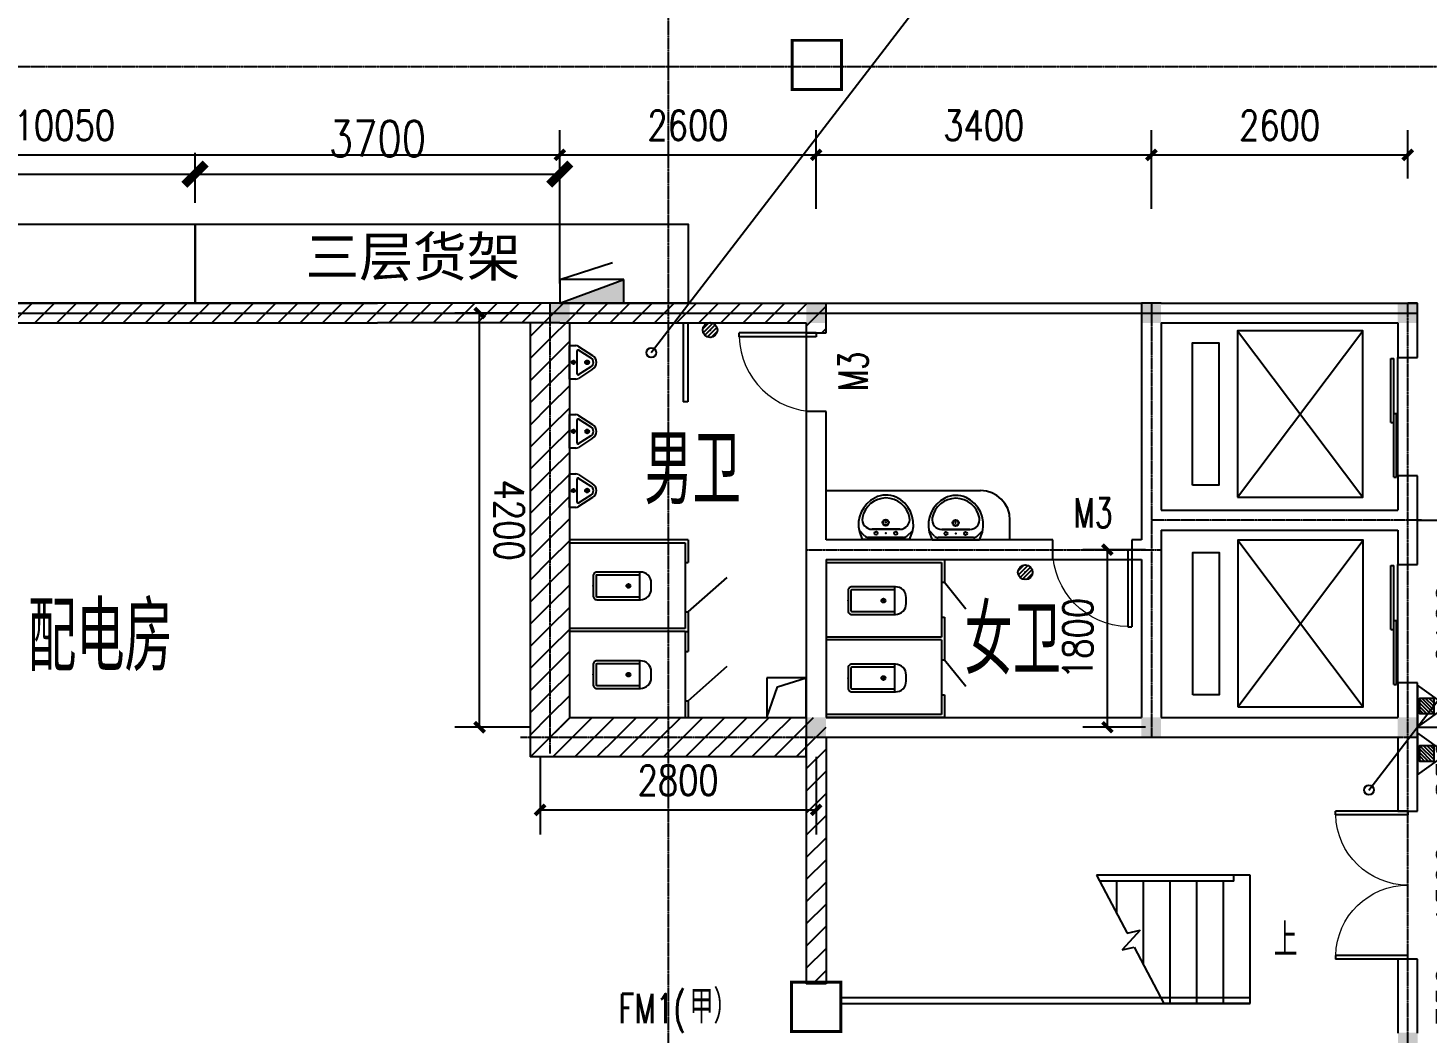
# Model space of a CAD drawing. Header units: millimetres. Extents: x 36114 to 137034, y 22418 to 93776.
# Drawn here: x 68967 to 83157, y 43136 to 53326 of the extents above; entities that cross this region are included whole.
import ezdxf

# ---------------------------------------------------------------- set-up
doc = ezdxf.new("R2010")
doc.units = ezdxf.units.MM
doc.linetypes.add('DOTE', pattern=[2.42, 2, -0.2, 0.02, -0.2])
doc.layers.get('0').update_dxf_attribs({"color": 254})
doc.layers.get('Defpoints').update_dxf_attribs({"color": 254})
for name, color, linetype in [('00_LAYOUT', 122, 'Continuous'), ('\\M+5BDA8-\\M+5B3DF\\M+5B4E7', 254, 'Continuous'), ('\\M+5BDA8-\\M+5BCFD\\M+5CDB7', 254, 'Continuous'), ('\\M+5BDA8-\\M+5BDE0\\M+5BEDF', 254, 'Continuous'), ('\\M+5BDA8-\\M+5C2A5\\M+5CCDD', 254, 'Continuous'), ('\\M+5BDA8-\\M+5C3C5', 254, 'Continuous'), ('\\M+5BDA8-\\M+5C3C5\\M+5B4B0\\M+5B1E0\\M+5BAC5', 254, 'Continuous'), ('\\M+5BDA8-\\M+5C7BD-\\M+5D7A9', 254, 'Continuous'), ('\\M+5BDA8-\\M+5D6E1', 254, 'DOTE'), ('\\M+5C1A2\\M+5C3E6\\M+5CFDF\\M+5CCF51', 254, 'Continuous'), ('\\M+5C1A2\\M+5C3E6\\M+5CFF4\\M+5CCF53', 254, 'Continuous'), ('EQUIP_\\M+5CFFB\\M+5BBF0\\M+5CBA8', 254, 'Continuous'), ('MHQ', 254, 'Continuous'), ('PUB_TEXT', 254, 'Continuous'), ('STAIR', 254, 'Continuous'), ('WALL', 254, 'Continuous')]:
    doc.layers.add(name, color=color, linetype=linetype)
doc.styles.add('_HZTXT', font='txt.shx', dxfattribs={"width": 0.8, "bigfont": 'hztxt.shx'})
doc.styles.add('A-STANDARD', font='SIMPLEX', dxfattribs={"bigfont": 'GBCBIG'})
doc.styles.add('A-WIN-LABEL', font='SIMPLEX', dxfattribs={"bigfont": 'GBCBIG'})
doc.styles.add('DIM_FONT', font='SIMPLEX.shx', dxfattribs={"width": 0.8})
doc.styles.add('ROMANS', font='ROMANS.shx', dxfattribs={"width": 0.8, "bigfont": 'hhztxt.shx'})
doc.styles.get("Standard").update_dxf_attribs({"font": 'arial.ttf'})
doc.dimstyles.new('dim1-150', dxfattribs={"dimscale": 180, "dimtxt": 2, "dimasz": 1.2, "dimexe": 1.2, "dimexo": 1.2, "dimgap": 1, "dimtad": 1, "dimdec": 0, "dimdsep": 46, "dimtxsty": 'ROMANS', "dimblk": 'ARCHTICK', "dimcen": 0, "dimadec": 0, "dimazin": 0, "dimtfac": 0.71, "dimtdec": 0, "dimtix": 1, "dimtmove": 0, "dimatfit": 3, "dimldrblk": 'ARCHTICK', "dimfxl": 0, "dimtolj": 1, "dimtzin": 0, "dimarcsym": 0})
doc.dimstyles.new('DIMN', dxfattribs={"dimtxt": 300, "dimasz": 100, "dimexe": 250, "dimexo": 300, "dimgap": 150, "dimtad": 1, "dimdec": 0, "dimzin": 0, "dimdsep": 46, "dimtxsty": 'DIM_FONT', "dimblk": 'ARCHTICK', "dimcen": 0.09, "dimclrt": 7, "dimazin": 2, "dimtfac": 1, "dimtdec": 0, "dimtix": 1, "dimtmove": 2, "dimatfit": 3, "dimldrblk": 'ARCHTICK', "dimfxl": 0, "dimtolj": 1, "dimtzin": 0, "dimarcsym": 0})
pattern_1 = [(45, (-547094.93, -200746.81), (-112.2532, 112.2532), [])]

# ---------------------------------------------------------------- blocks, each defined once
blk = doc.blocks.new('A$C0A5937B2')
at = {"layer": 'MHQ'}
h = blk.add_hatch(dxfattribs=at)
h.set_pattern_fill('ANSI31', color=256, scale=10, style=0)
h.set_pattern_definition([(45, (9411.13, -1370.382), (-22.45064, 22.45064), [])])
h.paths.add_polyline_path([(363, 204), (162, 204), (162, 27), (363, 27)])
for points in [[(266, 371), (0, 0), (533, 0)], [(162, 204), (363, 204), (363, 27), (162, 27)]]:
    blk.add_lwpolyline(points, close=True, dxfattribs=at)
blk = doc.blocks.new('A$C152640FC')
at = {"layer": 'MHQ', "rotation": 270}
for p in [(0, 1135), (0, 533)]:
    blk.add_blockref('A$C0A5937B2', p, dxfattribs=at)
blk = doc.blocks.new('A$C56224EAA')
at = {"layer": 'MHQ', "xscale": 0.8, "yscale": 0.8, "zscale": 0.8, "rotation": 90}
blk.add_blockref('A$C152640FC', (908, 0), dxfattribs=at)
blk = doc.blocks.new('$TWTSYS$00000508')
for p, q in [((-0.5, 0.5), (0.324, 1.224)), ((-0.5, 0.5), (-0.5, -0.5)), ((-0.5, -0.5), (0.5, 0.5)), ((0.5, 0.5), (-0.5, 0.5)), ((0.5, -0.5), (0.5, 0.5)), ((-0.5, -0.5), (0.5, -0.5))]:
    blk.add_line(p, q)
blk.add_solid([(0.5, -0.5), (0.5, 0.5), (-0.5, -0.5)])
blk = doc.blocks.new('_ArchTick')
at = {"color": 0, "linetype": 'ByBlock', "const_width": 0.4}
blk.add_lwpolyline([(-0.5, -0.5), (0.5, 0.5)], dxfattribs=at)
blk = doc.blocks.new('*D219')
at = {"layer": '\\M+5BDA8-\\M+5B3DF\\M+5B4E7', "color": 0, "lineweight": -2, "transparency": 16777216}
for p, q in [((74061, 50436), (73297, 50436)), ((73547, 46236), (73547, 50436)), ((74061, 46236), (73297, 46236))]:
    blk.add_line(p, q, dxfattribs=at)
at = {"layer": 'Defpoints', "color": 0, "transparency": 16777216}
for p in [(73547, 50436), (74361, 50436), (74361, 46236)]:
    blk.add_point(p, dxfattribs=at)
at = {"layer": '\\M+5BDA8-\\M+5B3DF\\M+5B4E7', "color": 0, "lineweight": -2, "transparency": 16777216, "xscale": 100, "yscale": 100, "zscale": 100}
for p, rotation in [((73547, 50436), 90.00007879967757), ((73547, 46236), 270.0000787996776)]:
    blk.add_blockref('_ArchTick', p, dxfattribs=dict(at, rotation=rotation))
at = {"layer": '\\M+5BDA8-\\M+5B3DF\\M+5B4E7', "color": 7, "transparency": 16777216, "insert": (73847, 48336), "char_height": 300, "attachment_point": 5, "rotation": 270.0001, "style": 'DIM_FONT'}
blk.add_mtext('\\A1;4200', dxfattribs=at)
blk = doc.blocks.new('*D220')
at = {"layer": '\\M+5BDA8-\\M+5B3DF\\M+5B4E7', "color": 0, "lineweight": -2, "transparency": 16777216}
for p, q in [((83322, 43886), (83960, 43886)), ((83710, 43886), (83710, 43986)), ((83710, 43136), (83710, 43886)), ((83322, 43136), (83960, 43136)), ((83710, 43136), (83710, 43036))]:
    blk.add_line(p, q, dxfattribs=at)
at = {"layer": 'Defpoints', "color": 0, "transparency": 16777216}
for p in [(83022, 43886), (83710, 43886), (83022, 43136)]:
    blk.add_point(p, dxfattribs=at)
at = {"layer": '\\M+5BDA8-\\M+5B3DF\\M+5B4E7', "color": 0, "lineweight": -2, "transparency": 16777216, "xscale": 100, "yscale": 100, "zscale": 100}
for p, rotation in [((83710, 43886), 270), ((83710, 43136), 90)]:
    blk.add_blockref('_ArchTick', p, dxfattribs=dict(at, rotation=rotation))
at = {"layer": '\\M+5BDA8-\\M+5B3DF\\M+5B4E7', "color": 7, "transparency": 16777216, "insert": (83410, 43511), "char_height": 300, "attachment_point": 5, "rotation": 90, "style": 'DIM_FONT'}
blk.add_mtext('\\A1;750', dxfattribs=at)
blk = doc.blocks.new('*D221')
at = {"layer": '\\M+5BDA8-\\M+5B3DF\\M+5B4E7', "color": 0, "lineweight": -2, "transparency": 16777216}
for p, q in [((83322, 45386), (83960, 45386)), ((83710, 43886), (83710, 45386)), ((83322, 43886), (83960, 43886))]:
    blk.add_line(p, q, dxfattribs=at)
at = {"layer": 'Defpoints', "color": 0, "transparency": 16777216}
for p in [(83022, 45386), (83710, 45386), (83022, 43886)]:
    blk.add_point(p, dxfattribs=at)
at = {"layer": '\\M+5BDA8-\\M+5B3DF\\M+5B4E7', "color": 0, "lineweight": -2, "transparency": 16777216, "xscale": 100, "yscale": 100, "zscale": 100}
for p, rotation in [((83710, 45386), 90), ((83710, 43886), 270)]:
    blk.add_blockref('_ArchTick', p, dxfattribs=dict(at, rotation=rotation))
at = {"layer": '\\M+5BDA8-\\M+5B3DF\\M+5B4E7', "color": 7, "transparency": 16777216, "insert": (83410, 44636), "char_height": 300, "attachment_point": 5, "rotation": 90, "style": 'DIM_FONT'}
blk.add_mtext('\\A1;1500', dxfattribs=at)
blk = doc.blocks.new('*D222')
at = {"layer": '\\M+5BDA8-\\M+5B3DF\\M+5B4E7', "color": 0, "lineweight": -2, "transparency": 16777216}
for p, q in [((83710, 46236), (83710, 46336)), ((83322, 46236), (83960, 46236)), ((83710, 45386), (83710, 46236)), ((83322, 45386), (83960, 45386)), ((83710, 45386), (83710, 45286))]:
    blk.add_line(p, q, dxfattribs=at)
at = {"layer": 'Defpoints', "color": 0, "transparency": 16777216}
for p in [(83022, 46236), (83710, 46236), (83022, 45386)]:
    blk.add_point(p, dxfattribs=at)
at = {"layer": '\\M+5BDA8-\\M+5B3DF\\M+5B4E7', "color": 0, "lineweight": -2, "transparency": 16777216, "xscale": 100, "yscale": 100, "zscale": 100}
for p, rotation in [((83710, 46236), 270), ((83710, 45386), 90)]:
    blk.add_blockref('_ArchTick', p, dxfattribs=dict(at, rotation=rotation))
at = {"layer": '\\M+5BDA8-\\M+5B3DF\\M+5B4E7', "color": 7, "transparency": 16777216, "insert": (83410, 45811), "char_height": 300, "attachment_point": 5, "rotation": 90, "style": 'DIM_FONT'}
blk.add_mtext('\\A1;850', dxfattribs=at)
blk = doc.blocks.new('*D339')
at = {"layer": '\\M+5BDA8-\\M+5B3DF\\M+5B4E7', "color": 0, "lineweight": -2, "transparency": 16777216}
for p, q in [((74161, 45936), (74161, 45148)), ((76961, 45936), (76961, 45148)), ((74161, 45398), (76961, 45398))]:
    blk.add_line(p, q, dxfattribs=at)
at = {"layer": 'Defpoints', "color": 0, "transparency": 16777216}
for p in [(74161, 46236), (76961, 46236), (76961, 45398)]:
    blk.add_point(p, dxfattribs=at)
at = {"layer": '\\M+5BDA8-\\M+5B3DF\\M+5B4E7', "color": 0, "lineweight": -2, "transparency": 16777216, "xscale": 100, "yscale": 100, "zscale": 100, "rotation": 180}
blk.add_blockref('_ArchTick', (74161, 45398), dxfattribs=at)
at = {"layer": '\\M+5BDA8-\\M+5B3DF\\M+5B4E7', "color": 0, "lineweight": -2, "transparency": 16777216, "xscale": 100, "yscale": 100, "zscale": 100}
blk.add_blockref('_ArchTick', (76961, 45398), dxfattribs=at)
at = {"layer": '\\M+5BDA8-\\M+5B3DF\\M+5B4E7', "color": 7, "transparency": 16777216, "insert": (75561, 45698), "char_height": 300, "attachment_point": 5, "style": 'DIM_FONT'}
blk.add_mtext('\\A1;2800', dxfattribs=at)
blk = doc.blocks.new('*D345')
at = {"layer": '\\M+5BDA8-\\M+5B3DF\\M+5B4E7', "color": 0, "lineweight": -2, "transparency": 16777216}
for p, q in [((83068, 48336), (83960, 48336)), ((83710, 46236), (83710, 48336)), ((83068, 46236), (83960, 46236))]:
    blk.add_line(p, q, dxfattribs=at)
at = {"layer": 'Defpoints', "color": 0, "transparency": 16777216}
for p in [(82768, 48336), (83710, 48336), (82768, 46236)]:
    blk.add_point(p, dxfattribs=at)
at = {"layer": '\\M+5BDA8-\\M+5B3DF\\M+5B4E7', "color": 0, "lineweight": -2, "transparency": 16777216, "xscale": 100, "yscale": 100, "zscale": 100}
for p, rotation in [((83710, 48336), 90), ((83710, 46236), 270)]:
    blk.add_blockref('_ArchTick', p, dxfattribs=dict(at, rotation=rotation))
at = {"layer": '\\M+5BDA8-\\M+5B3DF\\M+5B4E7', "color": 7, "transparency": 16777216, "insert": (83410, 47286), "char_height": 300, "attachment_point": 5, "rotation": 90, "style": 'DIM_FONT'}
blk.add_mtext('\\A1;2100', dxfattribs=at)
blk = doc.blocks.new('*D348')
at = {"layer": '\\M+5BDA8-\\M+5B3DF\\M+5B4E7', "color": 0, "lineweight": -2, "transparency": 16777216}
for p, q in [((64311, 50736), (64311, 52289)), ((74361, 50736), (74361, 52289)), ((64311, 52039), (74361, 52039))]:
    blk.add_line(p, q, dxfattribs=at)
at = {"layer": 'Defpoints', "color": 0, "transparency": 16777216}
for p in [(74361, 52039), (64311, 50436), (74361, 50436)]:
    blk.add_point(p, dxfattribs=at)
at = {"layer": '\\M+5BDA8-\\M+5B3DF\\M+5B4E7', "color": 0, "lineweight": -2, "transparency": 16777216, "xscale": 100, "yscale": 100, "zscale": 100, "rotation": 180}
blk.add_blockref('_ArchTick', (64311, 52039), dxfattribs=at)
at = {"layer": '\\M+5BDA8-\\M+5B3DF\\M+5B4E7', "color": 0, "lineweight": -2, "transparency": 16777216, "xscale": 100, "yscale": 100, "zscale": 100}
blk.add_blockref('_ArchTick', (74361, 52039), dxfattribs=at)
at = {"layer": '\\M+5BDA8-\\M+5B3DF\\M+5B4E7', "color": 7, "transparency": 16777216, "insert": (69336, 52339), "char_height": 300, "attachment_point": 5, "style": 'DIM_FONT'}
blk.add_mtext('\\A1;10050', dxfattribs=at)
blk = doc.blocks.new('*D349')
at = {"layer": '\\M+5BDA8-\\M+5B3DF\\M+5B4E7', "color": 0, "lineweight": -2, "transparency": 16777216}
for p, q in [((80301, 48036), (79665, 48036)), ((79915, 46236), (79915, 48036)), ((80301, 46236), (79665, 46236))]:
    blk.add_line(p, q, dxfattribs=at)
at = {"layer": 'Defpoints', "color": 0, "transparency": 16777216}
for p in [(79915, 48036), (80601, 48036), (80601, 46236)]:
    blk.add_point(p, dxfattribs=at)
at = {"layer": '\\M+5BDA8-\\M+5B3DF\\M+5B4E7', "color": 0, "lineweight": -2, "transparency": 16777216, "xscale": 100, "yscale": 100, "zscale": 100}
for p, rotation in [((79915, 48036), 90), ((79915, 46236), 270)]:
    blk.add_blockref('_ArchTick', p, dxfattribs=dict(at, rotation=rotation))
at = {"layer": '\\M+5BDA8-\\M+5B3DF\\M+5B4E7', "color": 7, "transparency": 16777216, "insert": (79615, 47136), "char_height": 300, "attachment_point": 5, "rotation": 90, "style": 'DIM_FONT'}
blk.add_mtext('\\A1;1800', dxfattribs=at)
blk = doc.blocks.new('*D350')
at = {"layer": '\\M+5BDA8-\\M+5B3DF\\M+5B4E7', "color": 0, "lineweight": -2, "transparency": 16777216}
for p, q in [((76961, 51491), (76961, 52289)), ((80361, 51491), (80361, 52289)), ((76961, 52039), (80361, 52039))]:
    blk.add_line(p, q, dxfattribs=at)
at = {"layer": 'Defpoints', "color": 0, "transparency": 16777216}
for p in [(80361, 52039), (76961, 51191), (80361, 51191)]:
    blk.add_point(p, dxfattribs=at)
at = {"layer": '\\M+5BDA8-\\M+5B3DF\\M+5B4E7', "color": 0, "lineweight": -2, "transparency": 16777216, "xscale": 100, "yscale": 100, "zscale": 100, "rotation": 180}
blk.add_blockref('_ArchTick', (76961, 52039), dxfattribs=at)
at = {"layer": '\\M+5BDA8-\\M+5B3DF\\M+5B4E7', "color": 0, "lineweight": -2, "transparency": 16777216, "xscale": 100, "yscale": 100, "zscale": 100}
blk.add_blockref('_ArchTick', (80361, 52039), dxfattribs=at)
at = {"layer": '\\M+5BDA8-\\M+5B3DF\\M+5B4E7', "color": 7, "transparency": 16777216, "insert": (78661, 52339), "char_height": 300, "attachment_point": 5, "style": 'DIM_FONT'}
blk.add_mtext('\\A1;3400', dxfattribs=at)
blk = doc.blocks.new('*D351')
at = {"layer": '\\M+5BDA8-\\M+5B3DF\\M+5B4E7', "color": 0, "lineweight": -2, "transparency": 16777216}
for p, q in [((74361, 51831), (74361, 52289)), ((76961, 51831), (76961, 52289)), ((74361, 52039), (76961, 52039))]:
    blk.add_line(p, q, dxfattribs=at)
at = {"layer": 'Defpoints', "color": 0, "transparency": 16777216}
for p in [(76961, 52039), (74361, 51531), (76961, 51531)]:
    blk.add_point(p, dxfattribs=at)
at = {"layer": '\\M+5BDA8-\\M+5B3DF\\M+5B4E7', "color": 0, "lineweight": -2, "transparency": 16777216, "xscale": 100, "yscale": 100, "zscale": 100}
for p, rotation in [((74361, 52039), 180.0005349248533), ((76961, 52039), 0.000534924853292489)]:
    blk.add_blockref('_ArchTick', p, dxfattribs=dict(at, rotation=rotation))
at = {"layer": '\\M+5BDA8-\\M+5B3DF\\M+5B4E7', "color": 7, "transparency": 16777216, "insert": (75661, 52339), "char_height": 300, "attachment_point": 5, "rotation": 0.0005, "style": 'DIM_FONT'}
blk.add_mtext('\\A1;2600', dxfattribs=at)
blk = doc.blocks.new('*D360')
at = {"layer": '\\M+5BDA8-\\M+5B3DF\\M+5B4E7', "color": 0, "lineweight": -2, "transparency": 16777216}
for p, q in [((80361, 51799), (80361, 52289)), ((82961, 51799), (82961, 52289)), ((80361, 52039), (82961, 52039))]:
    blk.add_line(p, q, dxfattribs=at)
at = {"layer": 'Defpoints', "color": 0, "transparency": 16777216}
for p in [(82961, 52039), (80361, 51499), (82961, 51499)]:
    blk.add_point(p, dxfattribs=at)
at = {"layer": '\\M+5BDA8-\\M+5B3DF\\M+5B4E7', "color": 0, "lineweight": -2, "transparency": 16777216, "xscale": 100, "yscale": 100, "zscale": 100, "rotation": 180}
blk.add_blockref('_ArchTick', (80361, 52039), dxfattribs=at)
at = {"layer": '\\M+5BDA8-\\M+5B3DF\\M+5B4E7', "color": 0, "lineweight": -2, "transparency": 16777216, "xscale": 100, "yscale": 100, "zscale": 100}
blk.add_blockref('_ArchTick', (82961, 52039), dxfattribs=at)
at = {"layer": '\\M+5BDA8-\\M+5B3DF\\M+5B4E7', "color": 7, "transparency": 16777216, "insert": (81661, 52339), "char_height": 300, "attachment_point": 5, "style": 'DIM_FONT'}
blk.add_mtext('\\A1;2600', dxfattribs=at)
blk = doc.blocks.new('\\M+5B6FE\\M+5CEAC\\M+5C3C5\\M+5BFE2$\\M+5CFB5\\M+5CDB3\\M+5CDBC\\M+5BFE2$00000108')
for p, q in [((-0.5, 0), (-0.5, 0.4875)), ((-0.475, 0.4875), (-0.5, 0.4875)), ((-0.475, 0), (-0.475, 0.4875)), ((0.475, 0), (0.475, 0.4875)), ((0.475, 0.4875), (0.5, 0.4875)), ((0.5, 0), (0.5, 0.4875)), ((-0.5, 0), (-0.475, 0)), ((0.5, 0), (0.475, 0))]:
    blk.add_line(p, q)
at = {"lineweight": 13}
for centre, start, end in [((-0.4875, 0), 0, 88.53072), ((0.4875, 0), 91.46928, 180)]:
    blk.add_arc(centre, 0.4875, start, end, dxfattribs=at)
blk = doc.blocks.new('\\M+5B6FE\\M+5CEAC\\M+5C3C5\\M+5BFE2$\\M+5CFB5\\M+5CDB3\\M+5CDBC\\M+5BFE2$00000140')
at = {"color": 0, "linetype": 'Continuous'}
for p, q in [((0.049, 0.85, -468.75), (-0.491, 0.85, -468.75)), ((-0.491, 0.85, -468.75), (-0.491, 0.71, -468.75)), ((0.049, 0.85, -468.75), (0.049, 0.71, -468.75)), ((0.049, 0.71, -468.75), (-0.491, 0.71, -468.75)), ((-0.027, 0.71, -468.75), (-0.027, 0.57, -468.75)), ((0.513, 0.71, -468.75), (-0.027, 0.71, -468.75)), ((0.513, 0.71, -468.75), (0.513, 0.57, -468.75)), ((0.5, 0.5, -468.75), (-0.5, 0.5, -468.75)), ((0.513, 0.57, -468.75), (-0.027, 0.57, -468.75))]:
    blk.add_line(p, q, dxfattribs=at)
blk = doc.blocks.new('\\M+5B6FE\\M+5CEAC\\M+5C3C5\\M+5BFE2$\\M+5CFB5\\M+5CDB3\\M+5CDBC\\M+5BFE2$00000107')
at = {"color": 0}
for p, q in [((0.45, 0.975), (0.5, 0.975)), ((0.45, 0), (0.45, 0.975)), ((0.5, 0), (0.5, 0.975)), ((0.5, 0), (0.45, 0))]:
    blk.add_line(p, q, dxfattribs=at)
at = {"color": 0, "lineweight": 13}
blk.add_arc((0.475, 0), 0.975, 91.4693, 180, dxfattribs=at)
blk = doc.blocks.new('\\M+5BDE0\\M+5BEDF\\M+5BFE2$\\M+5CFB5\\M+5CDB3\\M+5CDBC\\M+5BFE2$00000035')
at = {"color": 0}
for p, q in [((-110, -40, 0), (-110, -470, 0)), ((100, -30, 0), (-100, -30, 0)), ((110, -470, 0), (110, -40, 0))]:
    blk.add_line(p, q, dxfattribs=at)
at = {"color": 0, "elevation": 0}
blk.add_lwpolyline([(100, 0), (-100, 0, 0.414214), (-140, -40), (-140, -480, 0.414214), (-30, -590), (30, -590, 0.414214), (140, -480), (140, -40, 0.414214)], format="xyb", close=True, dxfattribs=at)
blk.add_lwpolyline([(140, -470), (-140, -470)], dxfattribs=at)
at = {"color": 0}
blk.add_circle((0, -359, 0), 20, dxfattribs=at)
for centre, start, end in [((-100, -40, 0), 90, 180), ((100, -40, 0), 0, 90)]:
    blk.add_arc(centre, 10, start, end, dxfattribs=at)
for p in [(0, 0), (0, -359, 0)]:
    blk.add_point(p, dxfattribs=at)
blk = doc.blocks.new('\\M+5BDE0\\M+5BEDF\\M+5BFE2$\\M+5CFB5\\M+5CDB3\\M+5CDBC\\M+5BFE2$00000054')
at = {"color": 0}
for p, q in [((-124, -91, 0), (-43, -216, 0)), ((-116, -76, 0), (116, -76, 0)), ((43, -216, 0), (124, -91, 0))]:
    blk.add_line(p, q, dxfattribs=at)
at = {"color": 0, "elevation": 0}
blk.add_lwpolyline([(69, -231, -0.57735), (-69, -231), (-162, -88, -0.145378), (-170, -61), (-170, 0), (170, 0), (170, -61, -0.145378), (162, -88)], format="xyb", close=True, dxfattribs=at)
at = {"color": 0}
for centre, radius in [((0, -38, 0), 17.7), ((0, -177, 0), 20)]:
    blk.add_circle(centre, radius, dxfattribs=at)
for centre, radius, start, end in [((-116, -86, 0), 10, 90, 213.0863), ((116, -86, 0), 10, 326.9137, 90), ((0, -191, 0), 50, 210, 330)]:
    blk.add_arc(centre, radius, start, end, dxfattribs=at)
for p in [(0, -38, 0), (0, -177, 0)]:
    blk.add_point(p, dxfattribs=at)
blk = doc.blocks.new('\\M+5BDE0\\M+5BEDF\\M+5BFE2$\\M+5CFB5\\M+5CDB3\\M+5CDBC\\M+5BFE2$00000006')
for p, q in [((-74, 11), (-11, 74)), ((-70, -27), (27, 70)), ((-53, -53), (53, 53)), ((-27, -70), (70, 27)), ((11, -74), (74, -11))]:
    blk.add_line(p, q)
blk.add_circle((0, 0), 75)
blk.add_point((0, 0))
blk = doc.blocks.new('\\M+5BDE0\\M+5BEDF\\M+5BFE2$\\M+5CFB5\\M+5CDB3\\M+5CDBC\\M+5BFE2$00000013')
at = {"color": 0}
for p, q in [((-238, 0), (238, 0)), ((-214, -36), (-272, -91)), ((-180, -23), (180, -23)), ((-142, -105), (140, -105)), ((140, -105), (-142, -105)), ((216, -37), (268, -91))]:
    blk.add_line(p, q, dxfattribs=at)
blk.add_lwpolyline([(-104, -430, 0.224698), (110, -425, 0.348046), (269, -79), (239, 0), (-241, 0), (-271, -79, 0.356844)], format="xyb", close=True, dxfattribs=at)
for centre, radius in [((-100, -65), 16.3), ((1, -172), 31.6), ((100, -65), 16.3)]:
    blk.add_circle(centre, radius, dxfattribs=at)
at = {"color": 0, "lineweight": 13}
blk.add_circle((1, -172), 23, dxfattribs=at)
at = {"color": 0}
for centre, radius, start, end in [((-142, -205), 100, 90, 190.5602), ((-180, -73), 50, 90, 133.181), ((140, -205), 100, 349.4398, 90), ((180, -73), 50, 44.5607, 90), ((-1, -179), 243, 190.5602, 349.4398)]:
    blk.add_arc(centre, radius, start, end, dxfattribs=at)
for p in [(0, -65), (1, -172)]:
    blk.add_point(p, dxfattribs=at)
blk = doc.blocks.new('*D383')
at = {"layer": '00_LAYOUT', "color": 0, "lineweight": -2, "transparency": 16777216}
for p, q in [((65661, 51552), (65661, 52060)), ((70661, 51552), (70661, 52060)), ((65661, 51844), (70661, 51844))]:
    blk.add_line(p, q, dxfattribs=at)
at = {"layer": 'Defpoints', "color": 0, "transparency": 16777216}
for p in [(70661, 51844), (65661, 51336), (70661, 51336)]:
    blk.add_point(p, dxfattribs=at)
at = {"layer": '00_LAYOUT', "color": 0, "lineweight": -2, "transparency": 16777216, "xscale": 216, "yscale": 216, "zscale": 216, "rotation": 180}
blk.add_blockref('_ArchTick', (65661, 51844), dxfattribs=at)
at = {"layer": '00_LAYOUT', "color": 0, "lineweight": -2, "transparency": 16777216, "xscale": 216, "yscale": 216, "zscale": 216}
blk.add_blockref('_ArchTick', (70661, 51844), dxfattribs=at)
at = {"layer": '00_LAYOUT', "color": 0, "transparency": 16777216, "insert": (68161, 52204), "char_height": 360, "attachment_point": 5, "style": 'ROMANS'}
blk.add_mtext('\\A1;5000', dxfattribs=at)
blk = doc.blocks.new('*D384')
at = {"layer": '00_LAYOUT', "color": 0, "lineweight": -2, "transparency": 16777216}
for p, q in [((70661, 51552), (70661, 52060)), ((74361, 51552), (74361, 52060)), ((70661, 51844), (74361, 51844))]:
    blk.add_line(p, q, dxfattribs=at)
at = {"layer": 'Defpoints', "color": 0, "transparency": 16777216}
for p in [(74361, 51844), (70661, 51336), (74361, 51336)]:
    blk.add_point(p, dxfattribs=at)
at = {"layer": '00_LAYOUT', "color": 0, "lineweight": -2, "transparency": 16777216, "xscale": 216, "yscale": 216, "zscale": 216, "rotation": 180}
blk.add_blockref('_ArchTick', (70661, 51844), dxfattribs=at)
at = {"layer": '00_LAYOUT', "color": 0, "lineweight": -2, "transparency": 16777216, "xscale": 216, "yscale": 216, "zscale": 216}
blk.add_blockref('_ArchTick', (74361, 51844), dxfattribs=at)
at = {"layer": '00_LAYOUT', "color": 0, "transparency": 16777216, "insert": (72511, 52204), "char_height": 360, "attachment_point": 5, "style": 'ROMANS'}
blk.add_mtext('\\A1;3700', dxfattribs=at)

msp = doc.modelspace()

# ---------------------------------------------------------------- hatches: boundary and pattern name
at = {"layer": '\\M+5C1A2\\M+5C3E6\\M+5CFF4\\M+5CCF53'}
h = msp.add_hatch(dxfattribs=at)
h.set_pattern_fill('ANSI31', color=256, scale=100, style=0)
h.set_pattern_definition(pattern_1)
h.paths.add_polyline_path([(59311.2, 50885.7), (59111.2, 50885.7), (59111.2, 49756.6), (59311.2, 49756.6), (59311.2, 50335.7), (61711.2, 50335.7), (61711.2, 48735.7), (61611.2, 48735.7), (61611.2, 48535.7), (61911.2, 48535.7), (61911.2, 50335.7), (64211.2, 50335.7), (64211.2, 43135.7), (64411.2, 43135.7), (64411.2, 50335.7), (74261.1, 50335.7), (74261.1, 46135.7), (74461.1, 46135.7), (74461.1, 50335.7), (74461.1, 50535.7), (59311.2, 50535.7)])
for points in [[(74259.6, 50335.6), (74459.6, 50335.6), (74459.6, 50535.6), (74259.6, 50535.6)], [(76859.7, 50335.6), (77059.7, 50335.6), (77059.7, 50535.6), (76859.7, 50535.6)], [(80259.7, 50335.6), (80459.7, 50335.6), (80459.7, 50535.6), (80259.7, 50535.6)], [(82859.6, 50335.6), (83059.6, 50335.6), (83059.6, 50535.6), (82859.6, 50535.6)], [(76859.8, 46135.6), (77059.8, 46135.6), (77059.8, 46335.6), (76859.8, 46335.6)], [(80259.7, 46135.6), (80459.7, 46135.6), (80459.7, 46335.6), (80259.7, 46335.6)], [(82859.6, 46135.6), (83059.6, 46135.6), (83059.6, 46335.6), (82859.6, 46335.6)], [(82862.1, 42938.6), (83062.1, 42938.6), (83062.1, 43138.6), (82862.1, 43138.6)]]:
    msp.add_hatch(color=256, dxfattribs=at).paths.add_polyline_path(points)
h = msp.add_hatch(dxfattribs=at)
h.set_pattern_fill('ANSI31', color=256, scale=100, style=0)
h.set_pattern_definition(pattern_1)
h.paths.add_polyline_path([(74461.1, 50335.7), (74461.1, 50335.7), (76861.2, 50335.7), (76861.2, 50235.7), (77061.2, 50235.7), (77061.2, 50535.7), (74461.1, 50535.7)])
h = msp.add_hatch(dxfattribs=at)
h.set_pattern_fill('ANSI31', color=256, scale=100, style=0)
h.set_pattern_definition(pattern_1)
h.paths.add_polyline_path([(74061.2, 50335.7), (74061.3, 46135.7), (74261.1, 46135.7), (74261.1, 50335.7)])
h = msp.add_hatch(dxfattribs=at)
h.set_pattern_fill('ANSI31', color=256, scale=100, style=0)
h.set_pattern_definition(pattern_1)
h.paths.add_polyline_path([(74461.1, 46335.7), (74361.1, 46232.4), (74261.1, 46135.7), (76861.2, 46135.7), (76861.2, 43651.4), (77061.2, 43651.4), (77061.2, 46335.7)])
h = msp.add_hatch(dxfattribs=at)
h.set_pattern_fill('ANSI31', color=256, scale=100, style=0)
h.set_pattern_definition(pattern_1)
h.paths.add_polyline_path([(74261.3, 46135.7), (74061.3, 45935.7), (76861.2, 45935.7), (76861.2, 46135.7)])

# ---------------------------------------------------------------- linework, layer by layer
at = {"layer": '00_LAYOUT'}
for points in [[(65661.2, 50535.7), (65661.2, 51335.7), (70661.2, 51335.7), (70661.2, 50535.7)], [(70661.2, 50535.7), (70661.2, 51335.7), (75661.2, 51335.7), (75661.2, 50535.7)]]:
    msp.add_lwpolyline(points, close=True, dxfattribs=at)
at = {"layer": '\\M+5BDA8-\\M+5B3DF\\M+5B4E7'}
for p, q in [((75289.2, 50034.3), (78377, 54054.2)), ((82567.4, 45599.6), (85655.2, 49619.5))]:
    msp.add_line(p, q, dxfattribs=at)
for centre in [(75289.2, 50034.3), (82567.4, 45599.6)]:
    msp.add_circle(centre, 50, dxfattribs=at)
at = {"layer": '\\M+5BDA8-\\M+5BCFD\\M+5CDB7'}
msp.add_lwpolyline([(81496.2, 44085.7, 0, 0, 0), (80581.2, 44085.7, 80, 0, 0), (80281.2, 44085.7, 0, 0, 0)], format="xyseb", dxfattribs=at)
at = {"layer": '\\M+5BDA8-\\M+5C2A5\\M+5CCDD'}
for p, q in [((81196.2, 44735.7), (79805.1, 44735.7)), ((79805.1, 44735.7), (80113.8, 44147.6)), ((81196.2, 44735.7), (79805.1, 44735.7)), ((81361.2, 44735.7), (81196.2, 44735.7)), ((81196.2, 44675.7), (81196.2, 44735.7)), ((81361.2, 43435.7), (81361.2, 44735.7)), ((81196.2, 44675.7), (79836.6, 44675.7)), ((80011.2, 44342.9), (80011.2, 44675.7)), ((80281.2, 43828.5), (80281.2, 44675.7)), ((80551.2, 43435.7), (80551.2, 44675.7)), ((80821.2, 43435.7), (80821.2, 44675.7)), ((81091.2, 43435.7), (81091.2, 44675.7)), ((80245.5, 44177.3), (80064.4, 43978.3)), ((80113.8, 44147.6), (80245.5, 44177.3)), ((80064.4, 43978.3), (80188, 44006.2)), ((80188, 44006.2), (80487.4, 43435.7)), ((81361.2, 43435.7), (80487.4, 43435.7))]:
    msp.add_line(p, q, dxfattribs=at)
at = {"layer": '\\M+5BDA8-\\M+5C3C5'}
for p, q in [((77210.6, 43495.7), (81361.2, 43495.7)), ((77210.6, 43435.7), (81361.2, 43435.7))]:
    msp.add_line(p, q, dxfattribs=at)
at = {"layer": '\\M+5BDA8-\\M+5C7BD-\\M+5D7A9'}
for p, q in [((64311.2, 50535.7), (72511.2, 50535.7)), ((74361.2, 50535.7), (72511.2, 50535.7)), ((74361.1, 50535.7), (77061.2, 50535.7)), ((77061.2, 50235.7), (77061.2, 50535.7)), ((80261.2, 50535.7), (80261.2, 50435.7)), ((80461.2, 50535.7), (80261.2, 50535.7)), ((80461.2, 50535.7), (83061.2, 50535.7)), ((80461.2, 50535.7), (80461.2, 50535.7)), ((83061.2, 49985.7), (83061.2, 50535.7)), ((80261.2, 50435.7), (80261.2, 48335.7)), ((64411.2, 50335.7), (72511.2, 50335.7)), ((74361.2, 50335.7), (72511.2, 50335.7)), ((74061.2, 50335.7), (74061.3, 45935.7)), ((74361.1, 50335.7), (76861.2, 50335.7)), ((74461.1, 46335.7), (74461.1, 50335.7)), ((76861.2, 50335.7), (76861.2, 50235.7)), ((76861.2, 50235.7), (77061.2, 50235.7)), ((80461.2, 50335.7), (82861.2, 50335.7)), ((80461.2, 50335.7), (80461.2, 48435.7)), ((82861.2, 50335.7), (82861.2, 49985.7)), ((82861.2, 49985.7), (83061.2, 49985.7)), ((77061.2, 49435.7), (76861.2, 49435.7)), ((76861.2, 49435.7), (76861.2, 48035.7)), ((77061.2, 48135.7), (77061.2, 49435.7)), ((83061.2, 48785.7), (82861.2, 48785.7)), ((82861.2, 48785.7), (82861.2, 48435.7)), ((83061.2, 48335.7), (83061.2, 48785.7)), ((80461.2, 48435.7), (82861.2, 48435.7)), ((80261.2, 48335.7), (80261.2, 48135.7)), ((83061.2, 47885.7), (83061.2, 48335.7)), ((79361.2, 48135.7), (77061.2, 48135.7)), ((79361.2, 47935.7), (79361.2, 48135.7)), ((80261.2, 48135.7), (80161.2, 48135.7)), ((80161.2, 48135.7), (80161.2, 47935.7)), ((80461.2, 48235.7), (82861.2, 48235.7)), ((80461.2, 48235.7), (80461.2, 48035.7)), ((82861.2, 48235.7), (82861.2, 47885.7)), ((76861.2, 48035.7), (76861.2, 47435.7)), ((80461.2, 48035.7), (80461.2, 46335.7)), ((77061.2, 47935.7), (79361.2, 47935.7)), ((77061.2, 47935.7), (77061.2, 47435.7)), ((80161.2, 47935.7), (80261.2, 47935.7)), ((80261.2, 47935.7), (80261.2, 46335.7)), ((82861.2, 47885.7), (83061.2, 47885.7)), ((76861.2, 47435.7), (76861.2, 46235.7)), ((77061.2, 47435.7), (77061.2, 46335.7)), ((83061.2, 46685.7), (82861.2, 46685.7)), ((82861.2, 46685.7), (82861.2, 46335.7)), ((83061.2, 46235.7), (83061.2, 46685.7)), ((74461.1, 46335.7), (76861.2, 46335.7)), ((77061.2, 46335.7), (80261.2, 46335.7)), ((80461.2, 46335.7), (82861.2, 46335.7)), ((76861.2, 46235.7), (76861.2, 43635.7)), ((76861.2, 45935.7), (76861.2, 46135.7)), ((77061.2, 46135.7), (77061.2, 43635.7)), ((77061.2, 46135.7), (80361.2, 46135.7)), ((80361.2, 46135.7), (82861.2, 46135.7)), ((82861.2, 46135.7), (82861.2, 45385.8)), ((83061.2, 45385.8), (83061.2, 46235.7)), ((76861.2, 45935.7), (74061.3, 45935.7)), ((82861.2, 45385.8), (83061.2, 45385.8)), ((83061.2, 43885.8), (82861.2, 43885.8)), ((82861.2, 43885.8), (82861.2, 43135.7)), ((83061.2, 43135.7), (83061.2, 43885.8)), ((77061.2, 43635.7), (76861.2, 43635.7))]:
    msp.add_line(p, q, dxfattribs=at)
at = {"layer": '\\M+5BDA8-\\M+5D6E1', "ltscale": 10}
for p, q in [((75461.2, 79290.2), (75461.2, 41418)), ((56994.7, 52935.7), (114923, 52935.7)), ((74261.2, 50535.7), (74261.2, 45970)), ((80361.2, 50535.7), (80361.2, 46135.7)), ((82961.2, 42935.7), (82961.2, 50535.7)), ((83101.8, 48335.7), (80361.2, 48335.7)), ((76861.2, 48035.7), (80461.2, 48035.7)), ((73962.7, 46135.7), (83061.2, 46135.7))]:
    msp.add_line(p, q, dxfattribs=at)
at = {"layer": '\\M+5BDA8-\\M+5D6E1'}
msp.add_line((59211.2, 50435.7), (83061.2, 50435.7), dxfattribs=at)
at = {"layer": '\\M+5C1A2\\M+5C3E6\\M+5CFDF\\M+5CCF51'}
for p, q in [((77061.2, 50535.7), (80261.2, 50535.7)), ((75610.9, 50335.7), (75610.9, 49535.7)), ((75660.9, 50335.7), (75660.9, 49835.7)), ((76861.2, 50235.7), (76861.2, 49435.7)), ((75660.9, 49835.7), (75660.9, 49535.7)), ((75660.9, 49535.7), (75610.9, 49535.7)), ((77061.2, 48635.7), (78626.9, 48635.7)), ((78926.9, 48135.3), (78926.9, 48335.7)), ((75661.2, 48135.4), (74461.1, 48135.4)), ((74461.1, 48105.7), (75631.2, 48105.4)), ((75631.2, 48105.4), (75631.2, 47235.6)), ((75661.2, 48135.4), (75661.2, 47905.4)), ((75631.2, 47905.4), (75661.2, 47905.4)), ((77061.2, 47935.7), (78261.2, 47935.7)), ((77061.2, 47905.7), (78231.2, 47905.7)), ((78231.2, 47905.7), (78231.2, 47150.7)), ((78261.2, 47935.7), (78261.2, 47705.7)), ((79361.2, 47935.7), (80161.2, 47935.7)), ((75661.2, 47405.4), (76057.3, 47754)), ((78231.2, 47705.7), (78261.2, 47705.7)), ((78261.2, 47705.7), (78477.7, 47438)), ((75631.2, 47405.4), (75661.2, 47405.4)), ((75661.2, 47405.4), (75661.2, 47005.5)), ((78231.2, 47350.7), (78261.2, 47350.7)), ((78261.2, 47350.7), (78261.2, 46920.7)), ((75631.2, 47235.6), (74461.1, 47235.6)), ((75631.2, 47205.5), (74461.1, 47205.5)), ((75631.2, 47205.5), (75631.2, 46335.7)), ((75631.2, 47205.5), (75661.2, 47205.5)), ((78231.2, 47150.7), (77061.2, 47150.7)), ((78231.2, 47120.7), (77061.2, 47120.7)), ((78231.2, 47120.7), (78231.2, 46365.7)), ((75631.2, 47005.5), (75661.2, 47005.5)), ((75661.2, 46505.5), (76057.3, 46854)), ((78231.2, 46920.7), (78261.2, 46920.7)), ((78261.2, 46920.7), (78477.7, 46653)), ((78231.2, 46565.7), (78261.2, 46565.7)), ((78261.2, 46565.7), (78261.2, 46335.7)), ((75631.2, 46505.5), (75661.2, 46505.5)), ((75661.2, 46505.5), (75661.2, 46335.7)), ((78231.2, 46365.7), (77061.2, 46365.7)), ((78261.2, 46335.7), (77061.2, 46335.7))]:
    msp.add_line(p, q, dxfattribs=at)
msp.add_arc((78626.9, 48335.7), 300, 0, 90, dxfattribs=at)
at = {"layer": '\\M+5C1A2\\M+5C3E6\\M+5CFF4\\M+5CCF53', "const_width": 30}
for points in [[(76718.8, 53200.6), (77218.8, 53200.6), (77218.8, 52700.6), (76718.8, 52700.6), (76718.8, 53200.6)], [(76710.6, 43651.4), (77210.6, 43651.4), (77210.6, 43151.4), (76710.6, 43151.4), (76710.6, 43651.4)]]:
    msp.add_lwpolyline(points, dxfattribs=at)
at = {"layer": 'PUB_TEXT'}
for points in [[(76461.2, 46735.7), (76461.2, 46335.7), (76861.2, 46335.7), (76861.2, 46735.7), (76461.2, 46735.7)], [(76461.2, 46335.7), (76567.6, 46646.4), (76861.2, 46735.7)]]:
    msp.add_lwpolyline(points, dxfattribs=at)
at = {"layer": 'STAIR'}
for p, q in [((81234.9, 50255.4), (82506.3, 48567.6)), ((81234.9, 48567.6), (82506.3, 50255.4)), ((81237.8, 48131.2), (82509.2, 46443.4)), ((81237.8, 46443.4), (82509.2, 48131.2))]:
    msp.add_line(p, q, dxfattribs=at)
for points in [[(81234.9, 48567.6), (82506.3, 48567.6), (82506.3, 50255.4), (81234.9, 50255.4), (81234.9, 48567.6)], [(80777.7, 48690.1), (80777.7, 50132.9), (81046.7, 50132.9), (81046.7, 48690.1), (80777.7, 48690.1)], [(81237.8, 46443.4), (82509.2, 46443.4), (82509.2, 48131.2), (81237.8, 48131.2), (81237.8, 46443.4)], [(80780.6, 46565.9), (80780.6, 48008.7), (81049.6, 48008.7), (81049.6, 46565.9), (80780.6, 46565.9)]]:
    msp.add_lwpolyline(points, dxfattribs=at)
at = {"layer": 'WALL'}
for p, q in [((83061.2, 50535.7), (82961.2, 50535.7)), ((83061.2, 50335.7), (83061.2, 50535.7)), ((80461.2, 48235.7), (80461.2, 46335.7))]:
    msp.add_line(p, q, dxfattribs=at)

# ---------------------------------------------------------------- block references
at = {"layer": '\\M+5BDA8-\\M+5BDE0\\M+5BEDF'}
for p in [(75885.1, 50263.2), (79081.8, 47807.5)]:
    msp.add_blockref('\\M+5BDE0\\M+5BEDF\\M+5BFE2$\\M+5CFB5\\M+5CDB3\\M+5CDBC\\M+5BFE2$00000006', p, dxfattribs=at)
at = {"layer": '\\M+5BDA8-\\M+5BDE0\\M+5BEDF', "yscale": 1.003703703703704, "rotation": 89.99999996011277}
for p in [(74460.6, 49935.6), (74460.8, 49235.6), (74460.6, 48635.6)]:
    msp.add_blockref('\\M+5BDE0\\M+5BEDF\\M+5BFE2$\\M+5CFB5\\M+5CDB3\\M+5CDBC\\M+5BFE2$00000054', p, dxfattribs=at)
at = {"layer": '\\M+5BDA8-\\M+5BDE0\\M+5BEDF'}
for name, p, rotation in [('\\M+5BDE0\\M+5BEDF\\M+5BFE2$\\M+5CFB5\\M+5CDB3\\M+5CDBC\\M+5BFE2$00000013', (77668, 48138.4), 180), ('\\M+5BDE0\\M+5BEDF\\M+5BFE2$\\M+5CFB5\\M+5CDB3\\M+5CDBC\\M+5BFE2$00000013', (78376.9, 48135.3), 180), ('\\M+5BDE0\\M+5BEDF\\M+5BFE2$\\M+5CFB5\\M+5CDB3\\M+5CDBC\\M+5BFE2$00000035', (74698.3, 47669.6), 90), ('\\M+5BDE0\\M+5BEDF\\M+5BFE2$\\M+5CFB5\\M+5CDB3\\M+5CDBC\\M+5BFE2$00000035', (77284.2, 47519.9), 90), ('\\M+5BDE0\\M+5BEDF\\M+5BFE2$\\M+5CFB5\\M+5CDB3\\M+5CDBC\\M+5BFE2$00000035', (74698.3, 46769.4), 90), ('\\M+5BDE0\\M+5BEDF\\M+5BFE2$\\M+5CFB5\\M+5CDB3\\M+5CDBC\\M+5BFE2$00000035', (77284.2, 46734.9), 90)]:
    msp.add_blockref(name, p, dxfattribs=dict(at, rotation=rotation))
at = {"layer": '\\M+5BDA8-\\M+5C3C5'}
ref = msp.add_blockref('\\M+5B6FE\\M+5CEAC\\M+5C3C5\\M+5BFE2$\\M+5CFB5\\M+5CDB3\\M+5CDBC\\M+5BFE2$00000107', (76961.2, 49835.7), dxfattribs=dict(at, xscale=-800, yscale=-800, zscale=200, rotation=270.0000000000008))
ref.add_attrib('A', 'M3', (77485, 49645.7), dxfattribs={"layer": '\\M+5BDA8-\\M+5C3C5\\M+5B4B0\\M+5B1E0\\M+5BAC5', "height": 297.5, "rotation": 90, "style": 'A-WIN-LABEL', "width": 0.705882})
at = {"layer": '\\M+5BDA8-\\M+5C3C5', "zscale": 200}
for name, p, xscale, yscale, rotation in [('\\M+5B6FE\\M+5CEAC\\M+5C3C5\\M+5BFE2$\\M+5CFB5\\M+5CDB3\\M+5CDBC\\M+5BFE2$00000140', (82961.2, 49385.7), 1200, -200, 270.0000000000008), ('\\M+5B6FE\\M+5CEAC\\M+5C3C5\\M+5BFE2$\\M+5CFB5\\M+5CDB3\\M+5CDBC\\M+5BFE2$00000140', (82961.2, 47285.7), 1200, -200, 270.0000000000008), ('\\M+5B6FE\\M+5CEAC\\M+5C3C5\\M+5BFE2$\\M+5CFB5\\M+5CDB3\\M+5CDBC\\M+5BFE2$00000108', (82961.2, 44635.8), 1500, -1500, 270.0000000026021)]:
    msp.add_blockref(name, p, dxfattribs=dict(at, xscale=xscale, yscale=yscale, rotation=rotation))
at = {"layer": '\\M+5BDA8-\\M+5C3C5'}
ref = msp.add_blockref('\\M+5B6FE\\M+5CEAC\\M+5C3C5\\M+5BFE2$\\M+5CFB5\\M+5CDB3\\M+5CDBC\\M+5BFE2$00000107', (79761.2, 48035.7), dxfattribs=dict(at, xscale=-800, yscale=800, zscale=200, rotation=180))
ref.add_attrib('A', 'M3', (79571.2, 48262), dxfattribs={"layer": '\\M+5BDA8-\\M+5C3C5\\M+5B4B0\\M+5B1E0\\M+5BAC5', "height": 297.5, "style": 'A-WIN-LABEL', "width": 0.705882})
at = {"layer": 'EQUIP_\\M+5CFFB\\M+5BBF0\\M+5CBA8', "xscale": 650, "yscale": 240, "zscale": 650, "rotation": 7.879954204179315e-05}
msp.add_blockref('$TWTSYS$00000508', (74686.2, 50655.7), dxfattribs=at)
at = {"layer": 'WALL', "rotation": 270}
msp.add_blockref('A$C56224EAA', (83061.2, 46661.7), dxfattribs=at)

# ---------------------------------------------------------------- texts
at = {"layer": '00_LAYOUT', "insert": (71780.5, 51206.8), "char_height": 400, "attachment_point": 1}
msp.add_mtext_dynamic_manual_height_columns('{\\fSimSun|b0|i0|c134|p2;三层货架}', width=3023.452, gutter_width=2000, heights=[0], dxfattribs=at)
at = {"layer": '\\M+5BDA8-\\M+5C3C5\\M+5B4B0\\M+5B1E0\\M+5BAC5', "style": 'A-WIN-LABEL', "width": 0.705882}
msp.add_text('FM1(', height=297.5, rotation=0.00001, dxfattribs=at).set_placement((74956.6, 43235.7))
at = {"layer": '\\M+5BDA8-\\M+5C3C5\\M+5B4B0\\M+5B1E0\\M+5BAC5', "style": 'A-WIN-LABEL'}
msp.add_text('甲）', height=337.59, rotation=0.00001, dxfattribs=at).set_placement((75676.6, 43235.7))
at = {"layer": 'PUB_TEXT', "lineweight": 25, "style": '_HZTXT', "width": 0.7}
for s, p in [('男卫', (75218, 48496.9)), ('配电房', (68966.6, 46803.9)), ('女卫', (78465.1, 46769.3))]:
    msp.add_text(s, height=700, dxfattribs=at).set_placement(p)
at = {"layer": 'PUB_TEXT', "style": 'A-STANDARD'}
msp.add_text('上', height=337.6, dxfattribs=at).set_placement((81601.2, 43910.7))

# ---------------------------------------------------------------- dimensions: what is measured, and where the dimension line sits
at = {"layer": '00_LAYOUT'}
for base, p1, p2, picture, middle in [((70661.2, 51843.9), (65661.2, 51335.7), (70661.2, 51335.7), '*D383', (68161.2, 52203.9)), ((74361.1, 51843.9), (70661.2, 51335.7), (74361.1, 51335.7), '*D384', (72511.1, 52203.9))]:
    dim = msp.add_linear_dim(base=base, p1=p1, p2=p2, dimstyle='dim1-150', dxfattribs=at)
    dim.commit()
    dim.dimension.update_dxf_attribs({"geometry": picture, "text_midpoint": middle})
at = {"layer": '\\M+5BDA8-\\M+5B3DF\\M+5B4E7'}
for p1, p2, distance, picture, middle in [((64311.2, 50435.7), (74361.1, 50435.7), 1602.9, '*D348', (69336.1, 52338.6)), ((74361.1, 51531.1), (76961.2, 51531.1), 507.5, '*D351', (75661.2, 52338.6)), ((76961.2, 51191.1), (80361.2, 51191.1), 847.5, '*D350', (78661.2, 52338.6)), ((80361.2, 51498.7), (82961.2, 51498.7), 539.9, '*D360', (81661.2, 52338.6)), ((74361.2, 46235.7), (74361.2, 50435.7), 814.6, '*D219', (73846.7, 48335.7)), ((82767.8, 46235.7), (82767.8, 48335.7), -941.9, '*D345', (83409.7, 47285.7)), ((80601.2, 46235.7), (80601.2, 48035.7), 686.2, '*D349', (79615.1, 47135.7)), ((83022.3, 45385.8), (83022.3, 46235.7), -687.4, '*D222', (83409.7, 45810.7)), ((74161.2, 46235.7), (76961.2, 46235.7), -837.8, '*D339', (75561.2, 45697.9)), ((83022.3, 43885.8), (83022.3, 45385.8), -687.4, '*D221', (83409.7, 44635.8)), ((83022.3, 43135.7), (83022.3, 43885.8), -687.4, '*D220', (83409.7, 43510.7))]:
    dim = msp.add_aligned_dim(p1=p1, p2=p2, distance=distance, dimstyle='DIMN', dxfattribs=at)
    dim.commit()
    dim.dimension.update_dxf_attribs({"geometry": picture, "text_midpoint": middle})

doc.saveas('drawing.dxf')
